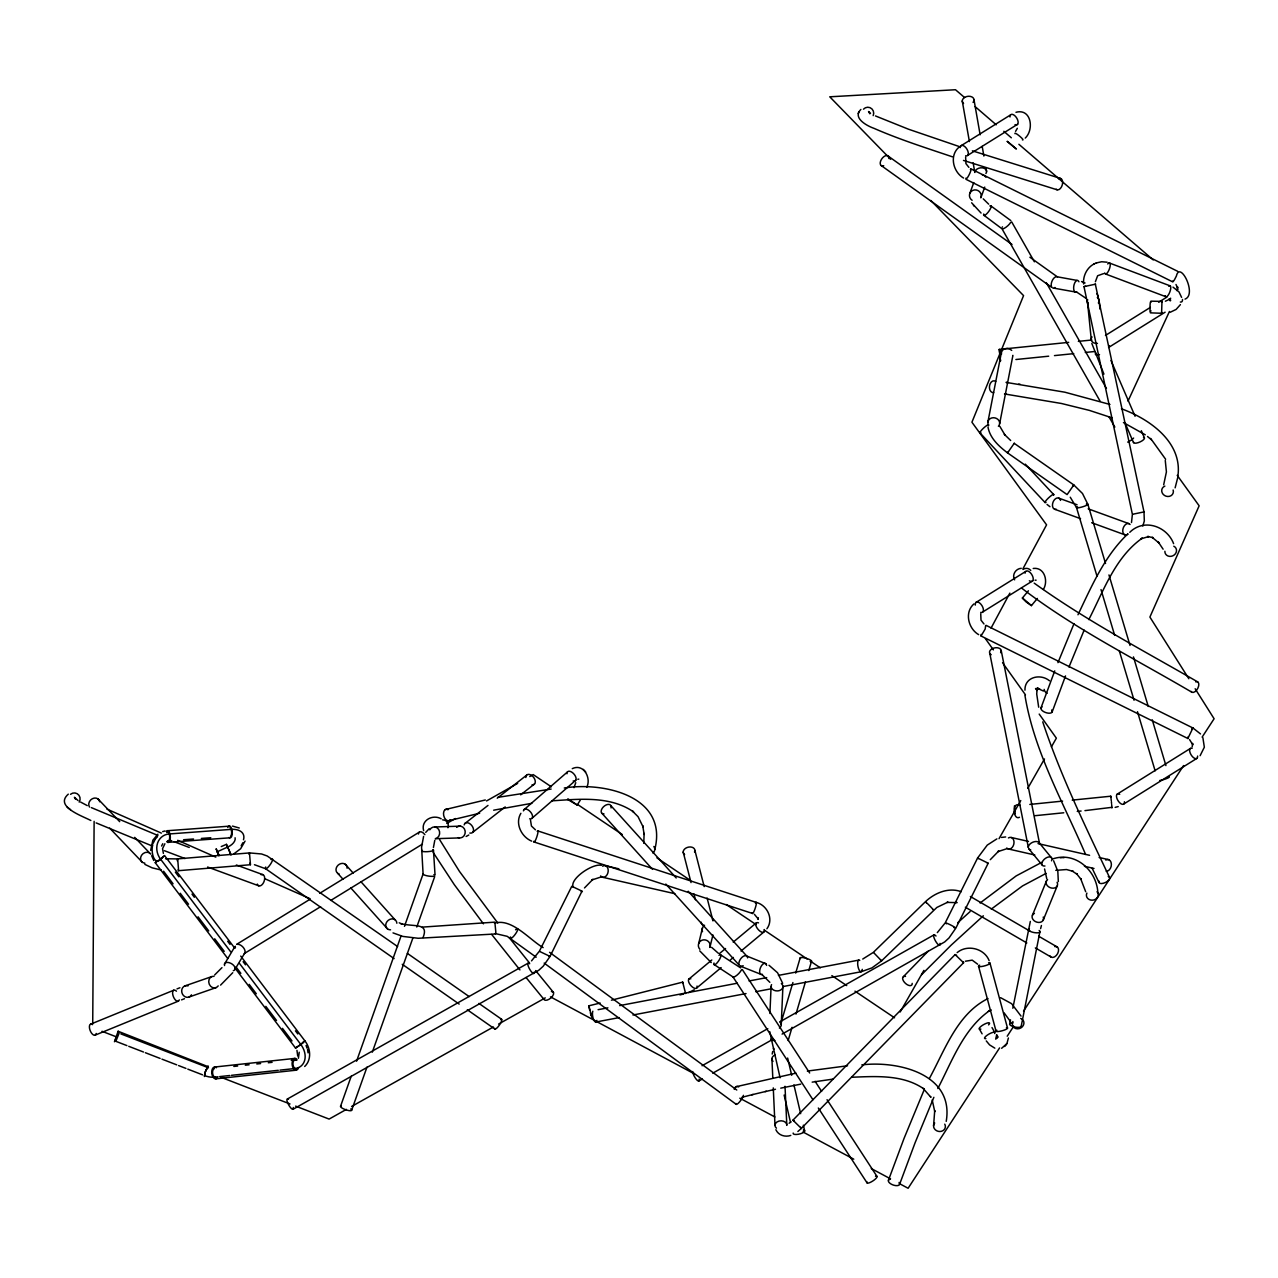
<?xml version="1.0" encoding="UTF-8"?>
<svg xmlns="http://www.w3.org/2000/svg" width="1278" height="1278" viewBox="0 0 1278 1278"><rect width="100%" height="100%" fill="white"/><g stroke="black" fill="none" stroke-linecap="round" stroke-linejoin="round"><path stroke-width="1.5" d="M999.811 354.949L999.3 349.341L999.939 354.98M1019.445 817.281C1013.166 820.843 1011.361 800.651 1020.195 805.412M1110.758 796.194L1111.285 800.715M1111.972 807.936L1111.684 804.629M92.719 1023.742L94.125 821.355M150.692 850.365L152.849 840.205L157.849 834.215M204.688 1075.437L204.959 1073.28M769.915 1013.454L771.081 986.696M781.257 1024.541L782.919 986.312M177.227 860.781L177.61 858.88L249.561 852.921L261.575 853.976L267.214 856.004L397.602 946.551M530.514 820.204L531.44 826.035L535.418 829.805M643.777 843.304L644.112 833.384L644.176 834.454L642.722 825.748L643.026 826.754L638.057 816.69L632.466 811.099L633.616 811.929C609.973 795.523 578.774 799.165 551.649 800.843M946.215 1121.381C954.362 1073.728 897.651 1060.596 861.835 1064.878M249.114 854.391L249.482 852.889L250.472 864.727L178.521 870.685L178.121 869.823M433.418 847.538L434.792 840.317M1058.328 881.612L1057.817 871.276L1053.615 860.765M297.726 1056.011L296.943 1050.34M207.675 1067.721L206.285 1069.798M1150.839 310.522C1149.577 317.823 1149.753 298.269 1151.047 302.199M1177.741 477.014C1183.316 442.635 1149.689 418.992 1121.429 408.8M860.877 109.445C852.186 117.911 866.963 125.899 873.912 128.311C899.408 139.462 926.007 147.897 952.35 156.795M494.442 923.227C511.743 917.732 529.635 939.873 543.15 947.605M1008.406 1037.976L1006.92 1043.567L1001.632 1048.295M654.783 849.566C668.394 796.018 603.52 781.673 564.285 787.999M933.579 1125.758L934.713 1110.614L934.777 1111.684L932.205 1099.943M1095.39 281.735L1097.626 275.744L1103.649 273.588M1024.956 690.152C1024.509 676.829 1040.611 673.266 1049.494 680.823M208.186 1066.715L118.119 1031.266L114.445 1041.762M422.427 927.109L494.858 922.141L495.864 932.493L495.481 933.978L418.194 938.276L402.874 936.423L393.017 932.892M772.2 1054.062L772.695 1051.459M1161.862 312.391L1161.59 313.27L1150.376 312.854M987.878 422.075L1001.345 352.744M999.636 423.721L1012.735 356.306M1172.581 281.112C1173.108 283.317 1175.792 277.022 1176.399 276C1179.993 260.137 1197.374 294.627 1185.025 299.1M1009.764 1023.694L1010.531 1019.844M1012.831 1008.262L1030.324 921.454M1021.122 1026.617L1039.861 932.061M152.817 844.838C150.437 851.563 154.414 867.762 161.907 858.001M1177.613 478.068L1175.121 487.845M118.183 1032.241L118.199 1031.218M588.966 1006.856L588.854 1005.818L600.165 1003.022M591.778 1017.32L588.918 1005.866M682.787 983.101L682.66 982.063L685.599 993.517M1037.369 598.439L1031.41 605.628L1025.978 601.81L1022.336 598.072L1028.407 590.803M698.651 943.627L702.453 927.988M712.932 934.937L709.881 947.445A5.943 5.703 13.7 0 0 707.069 940.56A5.943 5.703 13.7 0 0 699.593 941.934A5.943 5.703 13.7 0 0 699.881 949.298M965.641 157.162L965.912 163.584L968.884 167.37M980.737 613.76L981.009 620.165L983.98 623.968M575.755 782.695L574.014 787.695M586.73 787.376C591.538 777.982 583.583 763.094 572.272 768.669M965.912 178.201C966.296 181.524 973.021 167.929 970.353 169.319M1040.611 928.643L1041.426 925.496M781.209 1022.256L792.903 982.542M795.699 973.069L800.156 957.941M788.159 1040.548L792.056 1027.304M795.97 1014.077L805.428 981.919M808.782 970.561L811.562 961.104M1192.166 746.847L1192.63 743.397L1192.789 744.739L1189.53 739.563M981.105 634.431L980.929 635.933L1187.853 738.492L1192.965 727.885L1191.751 729.115M1163.667 484.809L1166.415 471.901L1165.264 460.431M1187.869 737.023L1187.853 738.492M423.593 836.403L421.58 847.122L423.098 874.072M858.864 111.745L858.225 113.566M204.768 1073.344L206.157 1069.702M205.231 1072.482L204.384 1076.523M340.587 1106.173L351.226 1076.204M356.562 1061.219L401.148 935.72M404.471 926.342L423.114 873.896M351.706 1110.087L366.978 1067.114M372.297 1052.177L412.794 938.244M416.772 927.029L434.696 876.596M969.858 193.345L973.772 182.578M984.747 187.083L980.833 197.866A5.943 5.687 20 0 0 977.894 190.518A5.943 5.687 20 0 0 970.194 192.658A5.943 5.687 20 0 0 972.111 200.295M1041.011 707.852L1054.749 670.87M1052.145 711.99L1065.533 675.902M888.434 1180.281L904.057 1138.394L923.77 1090.757M899.568 1184.418L915.096 1142.756L933.867 1097.307M205.151 1072.258L205.566 1071.172M245.072 841.1L240.631 848.736L233.746 853.944M1057.944 662.659L1074.031 623.648M1068.967 667.052L1084.143 630.134M298.397 1058.28L299.228 1052.241M1043.311 589.509C1048.519 581.41 1044.621 566.873 1033.215 568.47M205.838 1070.884L208.138 1065.98M800.683 1127.26L801.418 1128.474L792.935 1120.167L955.113 954.586L956.583 955.353M955.113 954.586L963.596 962.749L963.085 961.823M1032.432 915.224L1046.458 880.957M1043.199 920.176L1057.225 885.91M1031.49 605.612L1022.432 597.976M1142.836 526.041L1144.321 520.945L1144.002 511.903L1095.342 284.195L1083.984 286.639L1132.388 514.363L1131.493 522.526M1008.406 451.789L1007.511 452.923L1014.317 443.21M987.99 427.076C989.939 438.178 998.981 446.389 1007.559 452.875L1067.098 494.586L1073.84 484.905L1072.977 486.311M115.579 1039.509L114.972 1040.803M1077.977 614.766C1091.604 586.314 1104.559 555.946 1127.851 533.885M1088.808 619.606C1103.457 591.139 1115.103 557.224 1142.34 538.102L1140.903 538.853L1148.666 536.584L1147.596 536.472L1153.219 537.719L1152.165 537.335L1159.386 543.294L1158.092 541.728L1163.108 549.189M937.828 1088.536C952.03 1061.219 963.484 1028.774 989.763 1010.547L988.325 1011.281L991.265 1009.955M1127.995 401.132L1169.45 311.481M929.378 1078.488C944.857 1050.149 957.158 1013.789 988.006 998.565M531.52 960.88L539.428 951.136L571.793 886.277L582.001 891.133L550.051 956.407L543.23 966.2L538.853 970.21L293.093 1109.256M1170.616 298.173L1170.025 300.761L1169.721 299.004L1170.616 300.618L1169.178 298.701M996.888 838.879L987.271 845.093L977.59 858.017L988.198 863.209L955.848 928.132L949.027 937.94L944.666 941.95L782.088 1034.094M520.881 813.319C514.73 823.415 521.408 836.898 531.696 841.148M766.896 928.771C774.005 919.186 767.311 905.207 756.288 902.412L537.926 830.956M161.587 846.004L162.769 843.72M153.12 843.336L155.197 839.279M242.884 842.729L241.143 845.78M1017.336 128.295L1015.563 131.378M991.041 628.137L1009.86 593.12M1023.039 568.614L1046.57 524.859L971.919 422.219L1023.566 295.617L930.815 200.47M1180.409 304.611L1176.127 309.42L1170.105 312.311M300.538 1044.701L295.522 1048.104L296.176 1047.385M163.472 856.5L161.731 858.033M900.175 1011.984L923.898 970.385M999.029 838.672L1020.771 800.555M1027.704 788.414L1044.493 758.956M1051.427 746.831L1056.363 738.157L1039.19 714.082M224.481 964.123L234.848 946.663M235.136 969.091L244.849 952.893M567.56 799.389L577.177 805.044L580.212 800.268M1025.26 138.072C1034.253 129.605 1031.362 108.135 1015.978 112.288M999.588 1047.912L908.115 1188.268L899.345 1183.572M1007.208 1036.218L1013.742 1026.186M1023.534 1011.154L1183.604 765.538M1202.119 737.134L1214.1 718.747L1195.154 688.746M1176.814 290.585L1177.853 289.052L1177.07 290.25L1177.549 286.799L1177.693 288.141L1176 284.499M1200.122 755.681L1204.339 747.199L1202.886 737.694M425.718 832.377L429.184 828.687M584.493 887.938L592.928 879.296L591.906 879.951L601.059 876.98M990.29 859.679L998.725 851.036L997.703 851.691L1006.872 848.704M232.756 972.702L220.583 985.114M1004.668 1046.506L1005.706 1045.164M1005.93 1044.845L1006.92 1043.567M304.691 1066.491C311.832 1059.766 310.602 1048.184 304.947 1040.931L240.727 956.088M582.385 891.581L581.17 891.261M988.198 863.321L987.271 863.097M221.957 967.654L214.672 974.938M1014.189 443.322L1073.792 484.937L1082.498 493.5L1087.882 504.379L1105.534 563.486M1170.169 299.004L1165.392 301.209M1162.229 302.295L1161.974 301.416L1161.59 313.27M155.612 838.688L157.498 836.675M985.626 625.693L985.178 629.048L981.105 635.901M164.894 843.752L162.546 848.672L163.392 853.416M903.418 976.648L928.147 951.231M921.598 974.699L951.247 945.065L983.325 915.799M801.418 1128.33L963.612 962.701M958.835 147.337C949.139 155.74 953.196 172.067 963.58 178.057M973.916 603.935C964.235 612.338 968.293 628.664 978.66 634.639M957.749 922.732L970.13 911.565M937.317 932.62L945.225 922.876L977.59 858.017L978.245 858.592M797.871 1131.509L801.274 1128.474M156.14 861.739L155.213 862.698L161.491 858.337M523.772 809.901L567.304 772.072M532.239 818.064L575.771 780.235M688.858 979.108L711.798 959.986M719.45 953.612L725.569 948.516M733.205 942.142L756.161 923.02M696.67 988.022L721.143 967.622M730.313 959.986L733.38 957.43M741.016 951.056L763.956 931.934M980.098 903.003L1016.202 875.893L1041.57 862.442M991.297 909.105L1022.544 885.926L1046.011 873.433M302.343 1043.199L303.621 1041.889M161.411 858.289L164.431 855.605M302.63 1043.072L300.474 1044.669M464.841 823.543L487.988 805.428M497.254 798.175L526.568 775.235M472.796 832.282L505.209 806.913M520.657 794.836L534.539 783.957M279.962 1070.133L295.042 1068.504A18.052 13.723 49.2 0 0 300.777 1044.43L304.979 1040.931L303.445 1041.81M1129.784 532.303C1143.858 518.229 1166.878 526.041 1173.603 543.661M299.803 1045.164L296.8 1047.193M957.142 952.621C967.206 944.138 984.364 948.356 989.14 960.657M970.833 168.808L1177.693 271.319M789.117 1123.25L791.162 1121.908M1105.454 335.443L1150.36 307.407M1158.683 302.215L1166.99 297.023M1165.121 312.183L1108.569 347.488A5.943 2.891 58 0 0 1109.336 345.603M1117.228 794.117L1190.409 748.429M1123.666 804.086L1196.847 758.397M960.673 145.98L1010.499 114.94M967.797 155.293L1017.623 124.254M1094.351 263.811C1087.003 267.437 1082.833 275.952 1083.6 283.988M975.769 602.577L1025.595 571.522M982.894 611.89L1032.72 580.835M236.957 944.154L309.58 899.536M319.724 893.306L419.376 832.09M244.242 953.596L320.602 906.693M330.778 900.431L422.411 844.135M68.293 794.149C54.251 806.498 81.92 815.811 90.85 820.492M446.789 823.399L455.431 818.527M486.535 800.955L517.638 783.382M529.747 776.561L533.198 774.596L551.345 786.817M287.614 1098.888L528.118 963.165M694.274 989.779L688.634 992.559M702.053 1065.74L767.806 1028.63M779.915 1021.809L933.914 934.905M698.89 1080.996L702.357 1079.031M712.757 1073.169L773.43 1038.982M346.402 1109.384L329.117 1119.081L295.601 1106.125M351.594 1106.476L493.404 1026.969M498.596 1024.061L545.275 997.878M466.135 836.467L468.786 835.013M998.182 1036.985L995.706 1039.126L996.712 1034.733M178.6 870.717L177.69 858.912L165.581 858.752M1096.268 262.948L1101.668 261.75L1107.147 262.214M1093.968 263.987L1096.668 262.773M862.746 959.043L873.305 952.414L925.4 901.741C934.601 892.971 948.691 886.98 961.216 891.725M965.369 961.232L972.207 960.145L977.67 964.203M221.27 846.563L226.446 844.343L228.586 849.183M217.292 851.723L227.66 847.058A10.416 6.039 -23.8 0 0 235.088 837.761M90.53 1024.205L173.728 990.226M95.131 1035.148L178.329 1001.169M176.971 988.916L179.91 987.75M181.54 999.859L184.463 998.725M577.321 805.044L568.055 798.91M1084.111 286.639L1085.613 286.208M1095.581 284.179L1094.703 284.419M1143.922 511.935L1132.979 514.187M184.687 985.993L211.701 976.616M189.16 996.984L216.19 987.59M164.542 855.557L234.785 948.228M162.657 831.627L164.942 830.956M1115.151 807.392L1118.218 806.578M611.427 1000.179L682.724 982.127M679.896 994.939L683.65 993.98M445.271 809.533L485.32 799.98M449.457 820.524L479.665 813.223M735.872 1086.763L795.906 1073.153M741.927 1097.291L753.125 1094.463M792.935 1120.167L794.405 1121.078M751.799 1094.783L766.353 1091.3M765.059 1091.62L775.474 1089.271M1021.266 568.311C1015.706 568.582 1011.697 574.908 1014.62 579.861M493.659 810.188L531.84 803.303M780.746 1088.153L800.763 1084.143M1052.721 858.928C1075.357 851.148 1096.923 870.558 1097.882 893.034M1055.788 870.35L1066.523 869.535L1073.216 871.388L1072.274 871.037L1077.13 874.312L1076.411 873.513L1081.124 879.472L1080.613 878.545L1085.677 891.709M790.778 1135.423C785.171 1137.388 778.366 1135.343 775.874 1129.704M497.749 797.376L551.122 789.053M598.088 1009.684L607.897 1007.831M619.654 1005.594L737.294 983.213M749.052 980.977L766.704 977.622M778.462 975.386L858.848 960.097M595.867 1022.017L619.271 1017.592M632.929 1015.004L746.032 993.565M755.777 991.712L771.385 988.757M783.079 986.536L861.084 971.759L871.947 967.893L881.58 960.864L936.838 907.46L947.956 902.092L946.934 902.396L957.126 902.635L955.832 902.06M807.345 1071.076L847.554 1065.772M812.169 1082.131L832.921 1079.127M577.832 779.26L578.806 779.133M1001.425 837.425L1005.658 836.962M214.528 1067.034L294.914 1058.392M233.826 1066.443L237.66 1066.044M245.312 1065.213L249.13 1064.798M256.798 1063.983L260.616 1063.568M268.268 1062.753L272.102 1062.337M291.24 1060.277L295.074 1059.861M218.011 1076.779L214.656 1077.146A16.694 9.92 25.2 0 1 204.384 1075.549M219.688 1076.603L229.721 1075.517M231.398 1075.341L278.284 1070.309M215.79 1078.84L296.161 1070.197M999.316 349.405L1068.696 342.36M1078.344 341.37L1091.827 339.996M1015.914 359.517L1048.679 356.195M1054.462 355.603L1073.728 353.639M1085.294 352.472L1094.926 351.482M1029.828 804.437L1062.593 801.098M1072.226 800.124L1110.774 796.21L1110.886 797.041M1034.86 815.715L1063.759 812.776M1077.258 811.418L1081.108 811.019M1084.958 810.619L1111.876 807.345M167.833 830.684L229.752 826.131M167.737 840.908L171.699 840.62M183.601 839.742L193.521 839.007M201.349 838.432L210.79 837.745M167.722 842.378L229.641 837.825M851.771 1077.258C875.941 1076.284 903.45 1074.383 924.218 1089.16L923.067 1088.329L930.975 1097.339L930.464 1096.508M1060.309 857.762L1061.651 857.714M1062.673 857.682L1064.111 857.634M434.999 826.978L460.543 826.147M435.558 838.688L459.281 837.921M1150.887 301.161L1161.974 301.416M1035.068 580.18L1036.107 580.196M601.395 865.318C592.625 863.081 568.79 879.408 573.327 887.411M232.468 826.083L239.29 828M1007.527 382.585L1006.042 382.378L1064.862 392.202L1109.959 404.455M1018.71 384.119L1020.179 384.311M1005.994 394.135L1004.508 393.943L1061.411 403.481L1089.303 410.366L1111.876 417.778M254.45 864.711L265.648 868.752L394.119 958.596M161.284 870.062L152.146 867.826L144.829 864.375M1054.366 288.237L1075.964 292.103M1077.098 280.425L1057.162 276.783A5.991 3.179 -67.7 0 0 1052.481 280.154A5.991 3.179 -67.7 0 0 1051.682 287.023M1011.313 837.505L1028.486 841.419M1038.04 843.592L1089.591 855.317M1099.128 857.49L1108.681 859.663M1008.086 848.911L1034.813 854.998M1084.447 866.292L1094 868.465M605.516 865.781L618.871 868.816M602.289 877.187L674.832 893.689M250.392 864.711L249.817 863.161M1060.628 178.457L972.382 150.836M1057.098 189.799L963.484 160.421M441.182 818.799C432.811 813.99 420.622 820.284 423.657 830.652M959.794 146.73L908.434 129.19L875.478 115.947M533.964 841.946L752.327 913.403M1000.61 997.687L1011.617 1003.677L1021.026 1016.09M1058.583 498.053L1077.082 504.778M1088.185 508.82L1128.873 523.629M1054.669 509.251L1080.565 518.676M1091.668 522.718L1124.959 534.843M262.917 874.679L236.366 864.998M258.779 885.814L207.611 867.027M548.805 956.12L550.051 956.407L539.859 951.551M1109.128 262.901L1169.674 285.681M1105.742 274.067L1166.271 296.863M189.24 847.458L173.856 841.611M185.022 858.56L164.399 850.701M120.819 1033.87L207.691 1067.481A12.956 7.7 25.2 0 0 208.458 1067.753M102 1031.298L116.889 1037.049M221.142 1077.338L290.01 1103.968M126.905 1045.596L115.835 1041.314L119.126 1033.183M128.743 1046.315L143.503 1052.018M145.357 1052.721L160.117 1058.424M161.955 1059.142L176.715 1064.846M178.569 1065.564L185.949 1068.408M187.786 1069.127L202.547 1074.83M157.897 835.445L91.345 807.616M152.018 845.892L96.154 822.904M740.569 966.232L761.528 974.555M765.826 963.724L746.496 955.928A5.991 3.355 -55.8 0 0 740.984 958.42A5.991 3.355 -55.8 0 0 739.131 965.05L665.806 884.072M953.931 927.572C959.954 929.441 942.717 920.575 946.439 923.802M1081.555 281.543L1085.054 282.997M1077.29 292.486L1085.709 298.109M399.215 922.812L402.314 924.138L400.957 923.675C414.631 927.109 429.089 922.524 423.05 937.541M106.953 809.102L161.379 833.112M177.706 840.317L215.806 857.123M264.802 878.721L310.155 898.738M1123.442 422.571L1145.28 434.808M994.827 1048.152L989.571 1044.877L986.265 1040.915M966.008 179.319L1172.757 281.895M986.041 625.325L1192.789 727.917M87.271 805.603L80.674 802.105M1043.455 691.047L1037.8 688.459L1035.531 688.634L1039.829 689.161L1035.995 689.018L1038.103 687.995L1036.666 689.593L1037.289 688.65L1036.634 690.503L1037.209 688.538L1036.714 693.954L1038.679 707.213M550.499 996.872L694.242 1073.808M739.818 1098.201L774.883 1116.956M802.935 1131.973L853.768 1159.178M871.292 1168.555L890.574 1178.875M1197.758 681.941C1142.628 650.119 1085.965 620.357 1034.19 583.135M1191.751 692.165C1134.513 658.474 1074.303 628.632 1021.505 588.008M970.369 896.501L1030.116 931.231M1038.647 936.199L1057.417 947.11M965.353 907.22L1026.809 942.94M1035.34 947.909L1050.708 956.839M1173.012 287.135L1178.971 291.879L1181.591 297.407M1022.448 139.941C1025.691 140.74 1013.933 130.963 1014.94 133.663M1010.834 220.599L991.089 206.062M1193.045 728.061L1200.505 733.923M720.824 954.97L740.713 967.925M870.526 113.311L868.545 111.521L869.855 113.806M713.971 964.459L733.029 976.967M78.022 800.523L74.412 797.28L75.53 799.197M577.752 804.581L622.306 834.566M656.956 857.889L689.96 880.095M726.255 904.536L755.969 924.521M764.212 930.065L807.121 958.947M810.412 961.168L820.316 967.829M831.866 975.609L846.723 985.594M854.966 991.153L894.568 1017.799M768.989 965.257L777.567 972.766L782.663 983.293M762.631 975.194L769.835 982.319M407.362 953.372L469.154 996.584M478.915 1003.406L501.679 1019.317M402.25 964.283L459.169 1004.077M467.301 1009.764L494.937 1029.094M888.561 156.363L1012.032 244.497M1029.908 257.245L1057.529 276.959M881.277 165.597L1051.554 287.278M549.556 952.318L736.783 1090.022M536.185 957.206L507.158 936.311L495.177 933.547M544.172 963.101L736.208 1104.336M754.403 914.313L758.269 918.978L757.87 917.668L758.11 919.441M983.677 215.103L1001.984 228.778L1100.134 401.228M1049.941 506.711L1047.033 504.427M67.159 807.089L70.53 809.709M718.316 953.228L711.622 947.333M711.239 962.574L699.737 950.864M1147.516 436.485L1151.43 439.744M964.555 97.527L955.497 89.732L829.757 96.808L890.67 159.287M975.13 106.617L996.249 124.813M1003.805 131.299L1011.345 137.8M1018.885 144.286L1153.219 259.913M873.705 952.685L881.58 960.88L880.542 959.986M988.677 204.16L983.245 198.841M981.057 213.043L971.631 202.787M1010.674 440.511L1004.332 434.344L1005.035 435.143L999.795 426.293M932.636 909.313C935.64 911.789 923.962 899.76 926.278 902.779M97.879 798.83L119.701 821.658M134.685 837.346L149.686 853.049M109.684 828.128L142.401 862.362M583.215 769.372L585.707 771.96M1004.093 1012.847L1010.531 1021.633M1025.291 464.154L1053.775 494.634M979.859 432.779L1044.989 502.446M996.505 1034.956L997.543 1036.075M610.884 805.651L676.206 877.97M688.203 891.245L747.151 956.503M601.938 813.319L652.499 869.344M345.3 864.279L353.159 873.05M361.019 881.804L395.062 919.793M337.807 873.417L343.047 879.264M350.891 888.018L387.553 928.93M973.421 205.231L974.267 206.205M1070.245 497.206L1076.507 507.574L1097.019 576.25M1029.141 849.199L1042.081 864.934M553.502 992.447L535.626 970.577M543.981 999.428L526.089 977.542M1051.666 858.001L1039.062 842.617A5.991 3.674 -25.8 0 0 1032.48 842.362A5.991 3.674 -25.8 0 0 1028.327 847.618M529.475 962.957L509.171 937.573M519.922 969.922L491.679 934.442M497.765 923.004L459.457 871.404L439.568 839.55M483.451 923.834L454.281 884.632L433.114 852.346M175.358 872.139L178.92 876.852M192.004 894.137L194.368 897.284M227.676 941.263L230.056 944.41M243.124 961.695L245.504 964.842M295.442 1030.835L297.822 1033.966M230.631 951.727L160.469 859.024A16.454 14.537 58.8 0 1 157.609 842.985A16.454 14.537 58.8 0 1 169.175 833.959L231.094 829.39A19.266 11.151 -23.8 0 1 243.475 839.758M239.401 963.308L300.777 1044.414M163.568 871.229L173.073 883.801M180.214 893.226L188.537 904.233M198.042 916.805L208.745 930.943M214.704 938.803L224.209 951.359M236.095 967.079L240.855 973.357M249.178 984.364L256.319 993.789M265.824 1006.361L276.527 1020.499M282.47 1028.359L291.991 1040.915M155.261 862.698L227.788 958.548M234.928 967.973L295.569 1048.104M1150.615 438.418L1165.632 459.265M1177.198 475.32L1199.147 505.8L1149.896 617.066L1188.844 678.746M985.386 638.633L993.405 649.879M1002.559 662.723L1025.451 694.817M742.294 969.507L809.661 1072.993M815.092 1081.332L821.61 1091.348M827.042 1099.703L877.027 1176.479M732.885 976.775L812.92 1099.719M818.319 1108.026L866.995 1182.789M216.525 849.95L216.094 848.784L217.564 852.106M1011.697 221.925L1034.397 261.798M1046.251 282.614L1106.444 388.4M1108.969 416.756L1114.847 427.092M992 1027.576L994.683 1032.304M979.427 1029.11L982.111 1033.838M153.759 860.493L151.651 855.717M227.053 845.748L228.075 848.001M230.998 855.046L229.241 850.653M1096.828 293.573L1098.329 296.64M1109.751 877.874C1085.565 826.738 1060.564 775.682 1042.752 721.894M1092.195 868.337L1098.808 882.092M1085.597 854.439C1063.328 802.52 1034.158 751.688 1024.94 695.344M216.733 850.126C218.778 854.886 215.774 848.257 217.164 851.436M217.484 851.851L218.762 854.886M228.059 847.905L228.395 848.768M217.707 852.346L218.043 853.209M218.953 855.637L218.171 853.416M1110.949 360.444L1135.088 416.293M1141.318 430.702L1144.417 437.907M1103.936 374.119L1091.827 343.462M1124.944 422.762L1133.506 442.571M218.905 855.589L217.723 852.809M218.25 853.992L218.682 855.03M228.762 849.535L229.113 850.445M229.002 850.094L230.519 853.88M217.5 852.282L217.899 853.161M217.292 851.771L217.723 852.761M226.829 845.413L226.43 844.343M1044.573 868.976L1046.778 878.753M306.065 1045.532L307.039 1048.168M1108.953 574.924L1130.04 645.47M1133.458 656.908L1148.267 706.478M1152.245 719.818L1165.919 765.586M1101.013 589.605L1114.688 635.39M1119.24 650.646L1134.065 700.248M1137.484 711.686L1155.136 770.826M591.059 1015.323L590.388 1012.895M989.987 963.149L1007.511 1028.071M978.549 966.28L996.057 1031.186M307.535 1049.478L308.078 1052.832M694.897 850.397L704.178 886.597M707.117 898.035L712.98 920.895A5.943 4.154 -14.4 0 0 712.517 919.409M683.203 852.091L691.031 882.587M693.97 894.009L695.424 899.728M589.701 1010.179L589.126 1007.607M787.647 1058.04L791.689 1075.309M793.926 1084.894L800.651 1113.665M803.351 1125.183L804.693 1130.934M780.091 1077.785L769.723 1031.602M784.133 1095.054L790.411 1121.908M1001.217 650.55L1039.525 843.464M989.795 653.409L1028.359 847.57M1014.397 805.939L1015.131 813.687M974.044 100.004L980.146 134.797M982.191 146.395L983.884 156.06M985.929 167.658L986.6 171.524M962.254 100.962L969.395 141.554M973.133 162.817L974.826 172.482M1000.195 358.607L1000.498 361.083L1000.051 356.131M1000.035 357.089L999.875 355.508M1111.397 801.785L1111.572 803.495M1099.016 299.579L1099.975 309.1M1087.514 302.199L1091.348 340.331M433.466 850.142L434.999 874.392M785.011 1086.268L786.817 1125.359A5.943 4.393 -2.6 0 0 778.989 1121.078A5.943 4.393 -2.6 0 0 776.433 1128.186M771.912 1058.583L772.807 1078.137M773.27 1087.898L774.979 1125.039M1108.218 876.468A5.943 2.78 -25.8 0 1 1105.662 882.395A5.943 2.78 -25.8 0 1 1098.984 881.117M1047.145 693.283A5.943 5.559 -56.3 0 1 1044.142 689.369M1099.495 354.549A5.943 1.981 -23.4 0 1 1095.869 352.92M1143.475 437.316A5.943 1.981 -23.4 0 1 1140.232 441.853A5.943 1.981 -23.4 0 1 1133.522 441.98M1097.451 343.415A5.943 4.409 -5.7 0 1 1092.019 341.53A5.943 4.409 -5.7 0 1 1092.035 336.961M1097.307 297.47A5.943 4.409 -5.7 0 1 1098.345 302.95M1088.137 303.317A5.943 4.409 -5.7 0 1 1087.69 299.675M1076.763 291.735A5.943 2.732 -79.8 0 1 1073.728 289.259A5.943 2.732 -79.8 0 1 1075.357 281.799A5.943 2.732 -79.8 0 1 1078.936 281.767M1055.005 287.47A5.991 3.179 -67.7 0 1 1052.721 287.965M883.721 165.725A5.943 3.419 -54.5 0 1 880.27 162.434A5.943 3.419 -54.5 0 1 885.191 155.868A5.943 3.419 -54.5 0 1 889.057 158.584M1182.501 299.467A5.943 2.891 58 0 1 1180.345 302.023M960.161 147.625A5.943 3.083 58.1 0 1 963.884 145.948A5.943 3.083 58.1 0 1 968.229 152.449A5.943 3.083 58.1 0 1 965.609 155.804M1009.987 116.985A5.943 3.083 58.1 0 1 1013.598 114.828A5.943 3.083 58.1 0 1 1018.087 121.586A5.943 3.083 58.1 0 1 1015.051 124.621M1058.631 178.728A5.943 3.514 -73 0 1 1062.401 184.511A5.943 3.514 -73 0 1 1056.187 189.224M863.497 109.173A5.943 5.863 84.4 0 1 873.193 115.627M993.677 392.586A5.943 4.074 -83.3 0 1 989.555 385.716A5.943 4.074 -83.3 0 1 995.69 381.419M1173.14 490.001A5.943 5.288 23.3 0 1 1169.562 496.311A5.943 5.288 23.3 0 1 1162.197 492.861A5.943 5.288 23.3 0 1 1164.849 486.119M974.938 171.715A5.943 4.169 -10 0 1 982.67 167.865A5.943 4.169 -10 0 1 985.929 173.504M963.548 103.502A5.943 4.169 -10 0 1 964.027 97.847A5.943 4.169 -10 0 1 971.903 96.92A5.943 4.169 -10 0 1 973.053 102.384M982.015 174.623A5.943 5.687 20 0 1 985.881 177.227M989.827 205.966A5.943 1.597 -53.5 0 1 990.578 208.378A5.943 1.597 -53.5 0 1 985.929 214.528A5.943 1.597 -53.5 0 1 983.725 214.017M1010.722 222.324A5.991 1.613 -41.5 0 1 1002.799 228.89M1002.287 227.18A5.991 1.613 -41.5 0 1 1002.479 226.845M1133.618 438.05A5.943 1.534 -29.6 0 1 1127.675 442.108M1046.027 502.414A5.943 1.038 -43.1 0 1 1048.423 498.005A5.943 1.038 -43.1 0 1 1053.631 495.145M988.501 425.478A5.943 1.038 -43.1 0 1 988.373 425.734M980.897 432.731A5.943 1.038 -43.1 0 1 982.351 429.296A5.943 1.038 -43.1 0 1 988.565 424.791M1056.299 509.283A5.943 3.882 -70 0 1 1052.465 505.513A5.943 3.882 -70 0 1 1055.82 498.532A5.943 3.882 -70 0 1 1060.58 500.401M1127.867 534.252A5.943 3.882 -70 0 1 1123.058 532.766A5.943 3.882 -70 0 1 1124.752 525.322A5.943 3.882 -70 0 1 1130.087 524.475M1107.691 263.955A5.943 1.997 -69.4 0 1 1110.247 264.77A5.943 1.997 -69.4 0 1 1107.738 272.294A5.943 1.997 -69.4 0 1 1104.703 272.949M1168.731 286.208A5.943 1.997 -69.4 0 1 1170.76 288.093A5.943 1.997 -69.4 0 1 1168.092 295.33A5.943 1.997 -69.4 0 1 1165.232 295.729M988.597 425.175A5.943 5.144 11 0 1 990.226 418.593A5.943 5.144 11 0 1 997.99 419.488A5.943 5.144 11 0 1 998.406 426.309M1012.879 355.348A5.943 5.144 11 0 1 1012.687 355.795M1001.441 354.31A5.943 5.144 11 0 1 1011.713 350.396M1086.332 504.123A5.943 0.911 -16.6 0 1 1086.38 505.417A5.943 0.911 -16.6 0 1 1078.6 507.765A5.943 0.911 -16.6 0 1 1077.562 506.775M1168.491 776.704A5.943 0.911 -16.6 0 1 1167.293 778.286A5.943 0.911 -16.6 0 1 1159.817 780.443M1124.416 801.737A5.943 2.891 58 0 1 1120.918 803.734A5.943 2.891 58 0 1 1116.509 796.753A5.943 2.891 58 0 1 1119.704 794.309M1197.598 756.065A5.943 2.891 58 0 1 1194.355 758.205A5.943 2.891 58 0 1 1189.786 751.704A5.943 2.891 58 0 1 1192.15 748.285M975.29 605.085A5.943 3.083 58.1 0 1 978.469 602.273A5.943 3.083 58.1 0 1 983.261 608.727A5.943 3.083 58.1 0 1 980.705 612.402M1025.084 573.167A5.943 3.083 58.1 0 1 1029.205 571.745A5.943 3.083 58.1 0 1 1033.247 578.934A5.943 3.083 58.1 0 1 1029.365 580.787M1195.665 681.813A5.943 3.275 -60.7 0 1 1197.917 688.059A5.943 3.275 -60.7 0 1 1191.064 691.398M1023.007 569.461A5.943 5.799 -83.5 0 1 1030.755 570.419M1051.65 709.993A5.943 2.78 19.7 0 1 1049.829 713.188A5.943 2.78 19.7 0 1 1042.465 710.808A5.943 2.78 19.7 0 1 1042.129 706.91M1173.795 546.201A5.943 5.256 -25.2 0 1 1176.08 552.591A5.943 5.256 -25.2 0 1 1169.434 556.361A5.943 5.256 -25.2 0 1 1164.881 551.265M1039.158 930.432A5.943 1.949 11.2 0 1 1037.896 932.796A5.943 1.949 11.2 0 1 1030.228 931.358A5.943 1.949 11.2 0 1 1029.413 928.627M1021.282 1026.282A5.943 1.949 11.2 0 1 1016.122 1027.24A5.943 1.949 11.2 0 1 1009.844 1024.716A5.943 1.949 11.2 0 1 1012.911 1022.927M1043.263 917.061A5.943 4.537 22.3 0 1 1040.196 922.317A5.943 4.537 22.3 0 1 1032.848 919.297A5.943 4.537 22.3 0 1 1034.413 913.403M1057.082 882.315A5.943 4.537 22.3 0 1 1054.925 887.859A5.943 4.537 22.3 0 1 1047.433 885.766A5.943 4.537 22.3 0 1 1047.577 879.647M1044.957 866.005A5.943 3.355 -39.4 0 1 1042.193 862.123A5.943 3.355 -39.4 0 1 1048.791 856.931A5.943 3.355 -39.4 0 1 1051.554 860.813M1039.541 843.847A5.991 3.674 -25.8 0 1 1039.557 844.247M1030.707 849.838A5.991 3.674 -25.8 0 1 1028.838 848.816M991.201 654.751A5.943 3.77 -11.2 0 1 990.817 649.703A5.943 3.77 -11.2 0 1 998.565 648.01A5.943 3.77 -11.2 0 1 1000.594 652.691M912.204 983.373A5.943 3.099 43.5 0 1 908.291 985.226A5.943 3.099 43.5 0 1 902.827 979.539A5.943 3.099 43.5 0 1 905.511 976.408M1097.035 891.677A5.943 5.176 -9.6 0 1 1096.62 898.386A5.943 5.176 -9.6 0 1 1089.048 899.456A5.943 5.176 -9.6 0 1 1086.891 893.114M899.073 1182.438A5.943 2.78 19.7 0 1 897.092 1185.649A5.943 2.78 19.7 0 1 889.632 1183.013A5.943 2.78 19.7 0 1 889.935 1179.211M1020.707 1018.422A5.943 5.256 -25.2 0 1 1023.343 1025.371A5.943 5.256 -25.2 0 1 1015.547 1028.47A5.943 5.256 -25.2 0 1 1012.911 1021.521M944.761 1124.161A5.943 5.208 10.7 0 1 942.924 1130.679A5.943 5.208 10.7 0 1 935.288 1129.784A5.943 5.208 10.7 0 1 934.697 1122.995M734.259 1089.383A5.943 3.69 75.5 0 1 738.668 1086.939M773.845 1049.35A5.943 1.262 16.4 0 1 773.781 1048.359M800.587 958.548A5.943 1.262 16.4 0 1 802.824 957.557A5.943 1.262 16.4 0 1 810.108 959.842A5.943 1.262 16.4 0 1 810.332 961.583M772.998 1061.395A5.943 4.393 -2.6 0 1 774.915 1054.989M988.565 962.781A5.943 1.198 -15.1 0 1 988.357 964.539A5.943 1.198 -15.1 0 1 980.514 966.631A5.943 1.198 -15.1 0 1 979.683 965.146M1006.425 1027.704A5.943 1.198 -15.1 0 1 1005.738 1029.509A5.943 1.198 -15.1 0 1 998.182 1031.522A5.943 1.198 -15.1 0 1 996.872 1030.244M985.865 1038.631A5.943 1.566 -29.6 0 1 985.689 1036.41A5.943 1.566 -29.6 0 1 992.351 1032.544A5.943 1.566 -29.6 0 1 994.603 1033.551M980.865 1029.125A5.943 1.566 -29.6 0 1 980.402 1026.889A5.943 1.566 -29.6 0 1 987.622 1022.911A5.943 1.566 -29.6 0 1 988.549 1024.892M1008.422 837.937A5.943 4.217 -77.2 0 1 1013.55 839.806A5.943 4.217 -77.2 0 1 1012.272 847.346A5.943 4.217 -77.2 0 1 1006.729 848.017M1105.79 860.078A5.943 4.217 -77.2 0 1 1111.381 864.216A5.943 4.217 -77.2 0 1 1106.205 871.229M940.001 943.388A5.943 1.661 60.6 0 1 937.717 944.091A5.943 1.661 60.6 0 1 933.739 936.71A5.943 1.661 60.6 0 1 936.007 936.007M699.082 1079.175A5.943 1.661 60.6 0 1 696.35 1079.383A5.943 1.661 60.6 0 1 692.692 1071.539M144.877 863.177A5.943 5.048 -43.7 0 1 141.554 855.286A5.943 5.048 -43.7 0 1 150.772 854.151M89.524 807.057A5.943 5.048 -43.7 0 1 92.351 798.718A5.943 5.048 -43.7 0 1 99.7 801.769M271.048 859.503A5.943 1.406 -55 0 1 272.118 861.292A5.943 1.406 -55 0 1 267.406 867.89A5.943 1.406 -55 0 1 265.696 866.995M500.625 1019.636A5.943 1.406 -55 0 1 499.634 1024.748A5.943 1.406 -55 0 1 494.746 1028.279M179.287 999.875A5.943 2.812 67.8 0 1 175.15 999.684A5.943 2.812 67.8 0 1 172.642 992.047A5.943 2.812 67.8 0 1 176.444 991.201M96.185 1033.455A5.943 2.812 67.8 0 1 92.415 1034.158A5.943 2.812 67.8 0 1 89.396 1026.793A5.943 2.812 67.8 0 1 92.559 1024.621M191.476 994.811A5.943 5.144 70.8 0 1 184.815 996.616A5.943 5.144 70.8 0 1 181.939 989.204A5.943 5.144 70.8 0 1 188.026 985.897M218.218 985.897A5.943 5.144 70.8 0 1 209.272 984.252A5.943 5.144 70.8 0 1 214.065 976.28M224.561 965.545A5.943 3.387 30.7 0 1 227.788 962.43A5.943 3.387 30.7 0 1 234.417 966.344A5.943 3.387 30.7 0 1 233.283 970.705M235.408 947.669A5.991 3.419 44.7 0 1 235.312 946.215M236.877 944.362A5.991 3.419 44.7 0 1 242.405 946.519A5.991 3.419 44.7 0 1 245.041 952.062M418.433 834.039A5.943 3.259 58.4 0 1 424.887 834.662M464.17 824.901A5.943 3.802 52 0 1 469.074 823.256A5.943 3.802 52 0 1 473.531 829.646A5.943 3.802 52 0 1 469.841 833.032M525.833 777.519A5.943 3.802 52 0 1 530.019 774.612A5.943 3.802 52 0 1 535.178 780.65A5.943 3.802 52 0 1 532.047 784.804M456.629 827.345A5.943 5.32 88.2 0 1 465.16 831.067A5.943 5.32 88.2 0 1 458.227 837.649M429.775 829.837A5.943 5.32 88.2 0 1 438.705 829.47A5.943 5.32 88.2 0 1 435.367 838.703M432.699 849.71A5.943 1.102 -3.6 0 1 427.699 851.659A5.943 1.102 -3.6 0 1 422.251 850.397M433.721 876.261A5.991 1.342 7.9 0 1 427.779 875.941A5.991 1.342 7.9 0 1 423.306 874.36M433.881 874.631A5.991 1.342 7.9 0 1 434.871 875.254M350.747 1108.937A5.943 1.502 19.6 0 1 349.852 1110.71A5.943 1.502 19.6 0 1 342.472 1108.298A5.943 1.502 19.6 0 1 341.354 1105.869M390.541 929.825A5.943 5.048 -41.9 0 1 385.764 924.809A5.943 5.048 -41.9 0 1 391.387 918.946A5.943 5.048 -41.9 0 1 396.851 923.243M339.229 874.104A5.943 5.048 -41.9 0 1 336.258 868.066A5.943 5.048 -41.9 0 1 342.52 863.385A5.943 5.048 -41.9 0 1 347.105 868.225M515.561 929.793A5.943 1.374 -53.7 0 1 517.478 930.416A5.943 1.374 -53.7 0 1 512.782 937.157A5.943 1.374 -53.7 0 1 510.561 936.966M743.381 1095.326A5.943 1.374 -53.7 0 1 739.371 1102.131A5.943 1.374 -53.7 0 1 736.032 1103.505M551.425 991.552A5.943 2.939 -39.5 0 1 551.026 997.83A5.943 2.939 -39.5 0 1 543.789 998.469M442.619 819.853A5.943 5.655 -66.3 0 1 447.923 827.761M450.255 819.789A5.943 3.69 75.5 0 1 443.706 815.604A5.943 3.69 75.5 0 1 448.067 809.709M653.873 846.467A5.943 5.208 10.7 0 1 652.93 853.033M774.883 1040.452A5.943 1.917 -13.2 0 1 771.72 1038.391M803.335 1129.992A5.943 1.917 -13.2 0 1 800.443 1133.762A5.943 1.917 -13.2 0 1 793.191 1133.043M780.075 1022.16A5.943 4.425 2.5 0 1 779.372 1028.039M781.337 983.581A5.943 4.425 2.5 0 1 781.593 989.38A5.943 4.425 2.5 0 1 773.909 990.226A5.943 4.425 2.5 0 1 771.561 984.635M762.439 974.347A5.943 2.955 -68.3 0 1 759.659 971.152A5.943 2.955 -68.3 0 1 762.95 964.107A5.943 2.955 -68.3 0 1 766.608 965.417M747.342 956.982A5.991 3.355 -55.8 0 1 747.582 957.893M743.141 965.673A5.991 3.355 -55.8 0 1 740.01 966.056M603.999 813.942A5.943 3.562 -42.1 0 1 601.491 809.709A5.943 3.562 -42.1 0 1 607.641 804.469A5.943 3.562 -42.1 0 1 611.06 807.936M1054.765 946.583A5.943 3.914 -59.8 0 1 1057.689 953.5A5.943 3.914 -59.8 0 1 1050.005 955.944M862.251 969.331A5.943 2.061 79.3 0 1 859.759 970.976A5.943 2.061 79.3 0 1 857.666 963.484A5.943 2.061 79.3 0 1 859.759 960.417M596.906 1020.387A5.943 2.061 79.3 0 1 593.695 1019.78A5.943 2.061 79.3 0 1 592.816 1011.217M703.571 925.544A5.943 4.154 -14.4 0 1 701.303 922.205M684.609 854.567A5.943 4.154 -14.4 0 1 684.545 849.119A5.943 4.154 -14.4 0 1 691.957 847.218A5.943 4.154 -14.4 0 1 694.529 852.011M702.485 931.678A5.943 5.703 13.7 0 1 704.561 925.24M718.971 955.337A5.943 1.661 -56.9 0 1 720.648 956.934A5.943 1.661 -56.9 0 1 716.239 963.756A5.943 1.661 -56.9 0 1 714.003 963.005M741.384 969.97A5.991 1.661 -45 0 1 733.876 977.015M875.494 1176.255A5.943 1.566 -33.1 0 1 876.181 1178.22A5.943 1.566 -33.1 0 1 869.887 1182.565A5.943 1.566 -33.1 0 1 867.139 1182.006M697.053 986.057A5.943 2.748 50.2 0 1 693.874 987.99A5.943 2.748 50.2 0 1 688.698 981.951A5.943 2.748 50.2 0 1 690.823 978.804M764.26 929.537A5.943 2.748 50.2 0 1 761.321 931.981A5.943 2.748 50.2 0 1 755.953 925.719A5.943 2.748 50.2 0 1 758.525 922.86M755.362 903.003A5.943 0.958 -71.9 0 1 756.241 904.297A5.943 0.958 -71.9 0 1 753.908 911.581A5.943 0.958 -71.9 0 1 752.247 912.748M537.175 831.291A5.943 0.958 -71.9 0 1 536.856 836.77A5.943 0.958 -71.9 0 1 533.885 841.291M523.437 810.859A5.943 3.227 49 0 1 527.782 809.693A5.943 3.227 49 0 1 532.495 815.779A5.943 3.227 49 0 1 529.603 818.831M566.969 773.765A5.943 3.227 49 0 1 570.787 771.608A5.943 3.227 49 0 1 575.979 777.663A5.943 3.227 49 0 1 573.151 780.986M261.159 874.743A5.943 3.451 -70.1 0 1 264.658 877.906A5.943 3.451 -70.1 0 1 261.702 885.015A5.943 3.451 -70.1 0 1 257.293 884.072M70.53 794.293A5.943 5.847 87.6 0 1 79.172 802.121M215.375 1077.37A4.457 2.556 83.9 0 1 212.611 1073.2A4.457 2.556 83.9 0 1 214.432 1068.552M297.167 1059.877A11.598 8.818 49.2 0 1 296.033 1060.069M295.761 1068.727A4.457 2.556 83.8 0 1 292.95 1063.504A4.457 2.556 83.8 0 1 296.033 1060.085M229.944 827.697A4.457 1.901 85.8 0 1 231.59 831.802A4.457 1.901 85.8 0 1 230.599 836.163M166.731 832.505A4.457 1.901 85.8 0 1 169.575 835.477A4.457 1.901 85.8 0 1 168.137 840.972M217.372 1077.913A5.943 3.419 83.9 0 1 212.915 1076.907A5.943 3.419 83.9 0 1 212.212 1069.271A5.943 3.419 83.9 0 1 216.429 1067.737M298.605 1067.625A5.943 3.419 83.9 0 1 294.164 1069.382A5.943 3.419 83.9 0 1 292.295 1061.619A5.943 3.419 83.9 0 1 296.512 1058.871M166.188 831.435A5.943 2.54 85.8 0 1 169.511 832.777A5.943 2.54 85.8 0 1 169.91 840.461A5.943 2.54 85.8 0 1 166.699 841.515M227.772 827.489A5.943 2.54 85.8 0 1 231.046 827.425A5.943 2.54 85.8 0 1 232.069 834.981A5.943 2.54 85.8 0 1 229.113 837.505M602.625 866.196A5.943 4.217 -77.2 0 1 607.817 868.241A5.943 4.217 -77.2 0 1 606.235 875.877A5.943 4.217 -77.2 0 1 600.628 875.925M534.268 972.015A5.943 1.661 60.6 0 1 531.92 972.35A5.943 1.661 60.6 0 1 528.022 965.353A5.943 1.661 60.6 0 1 529.667 963.74M293.269 1107.451A5.943 1.661 60.6 0 1 291.288 1108.441A5.943 1.661 60.6 0 1 287.215 1101.588A5.943 1.661 60.6 0 1 288.445 1099.304M996.792 1036.458L996.68 1038.008L996.888 1036.378M1007.256 141.427L1016.393 149.015L1007.288 141.395"/></g></svg>
